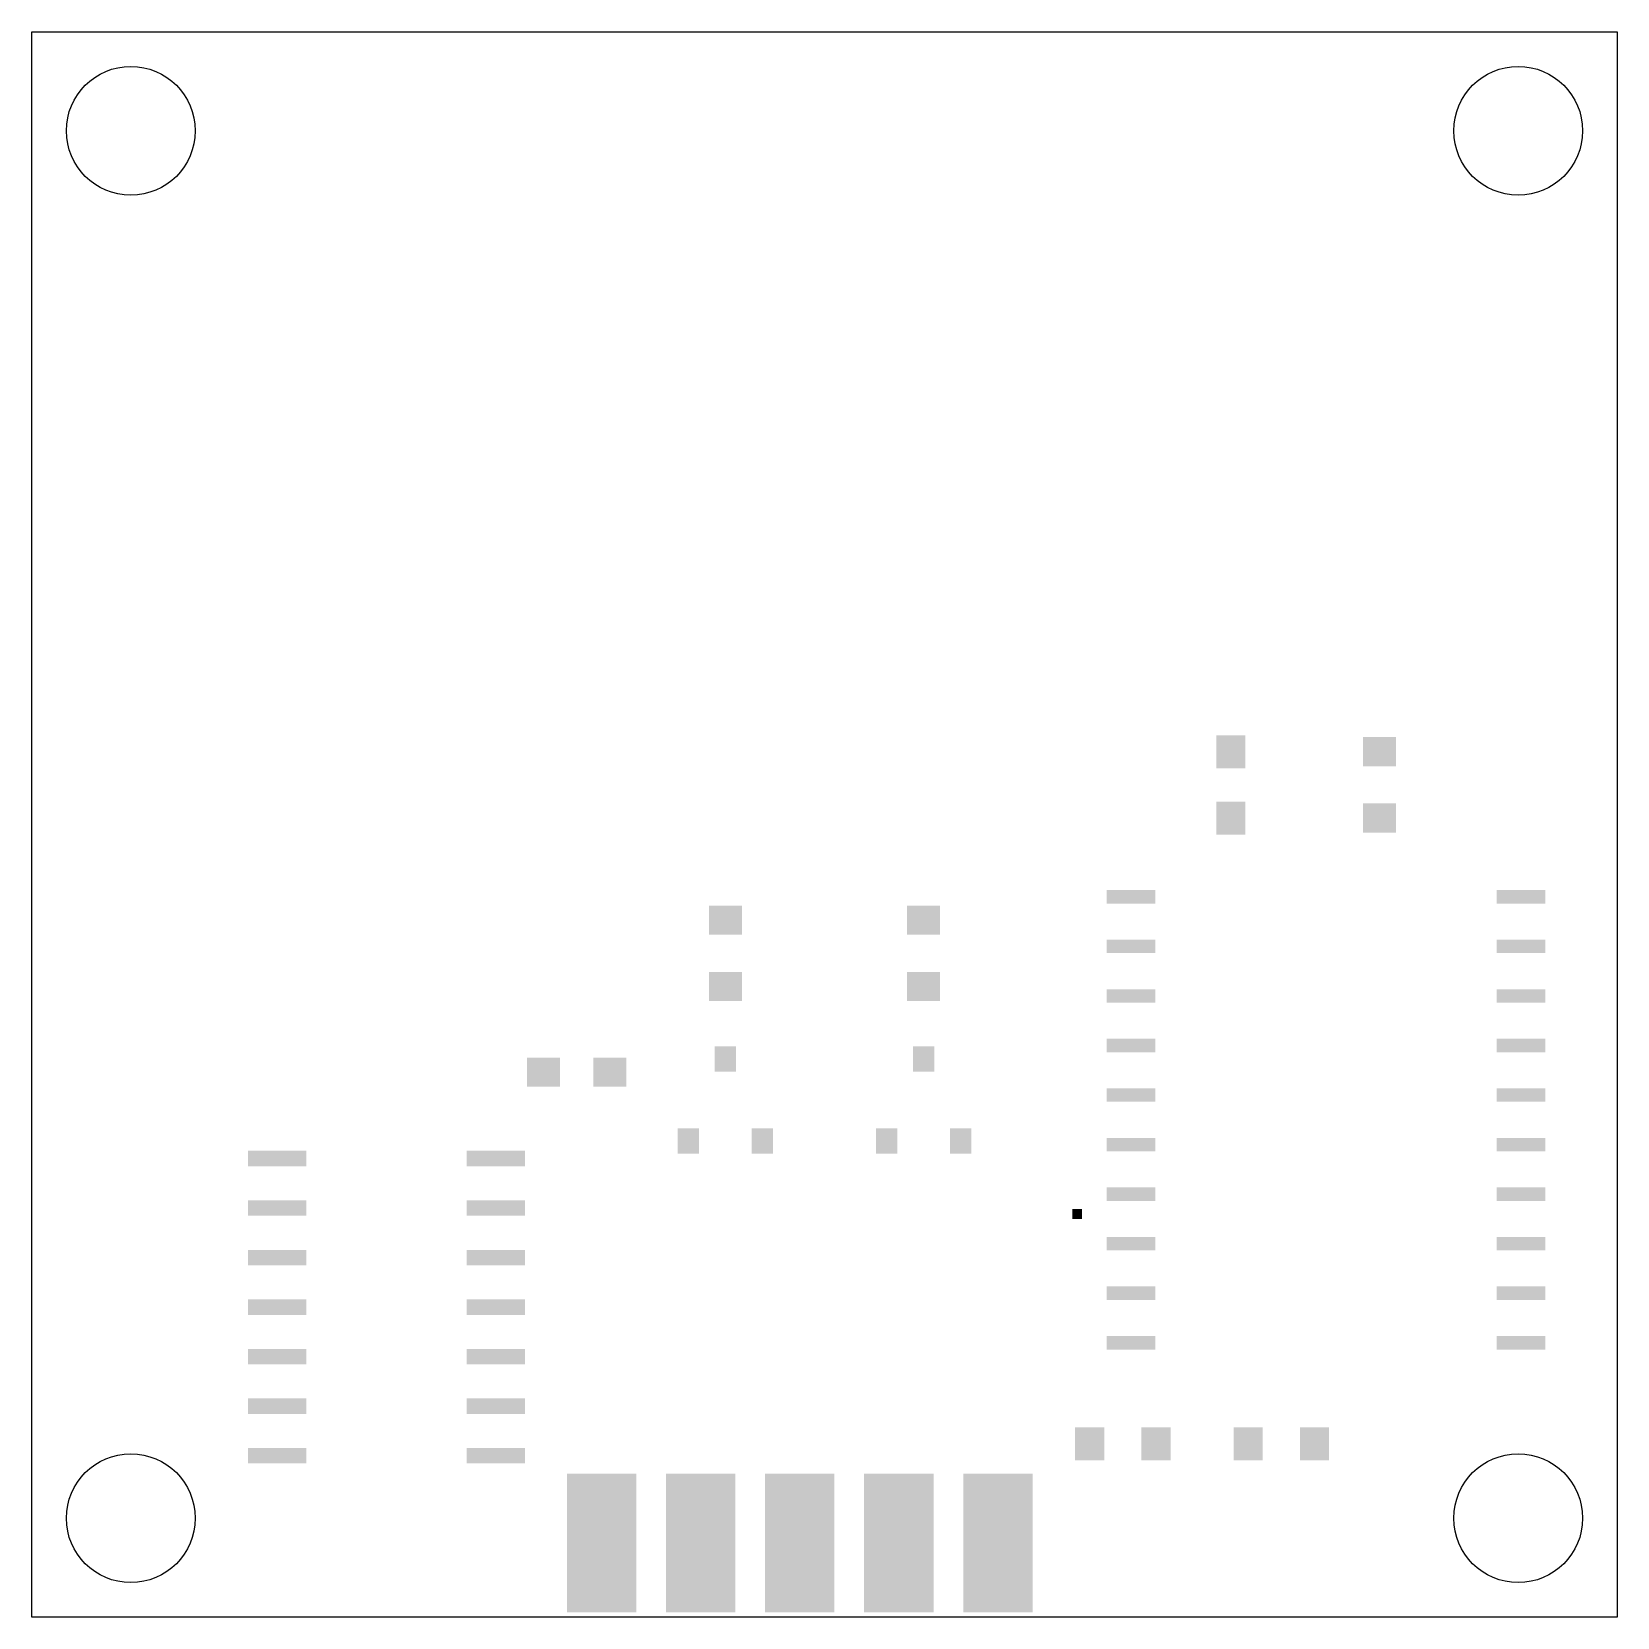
# Model space of a CAD drawing. Extents: x -0.14 to 1.46, y 0 to 1.6.
import ezdxf

# ---------------------------------------------------------------- set-up
doc = ezdxf.new("R2010")
doc.units = 0
doc.layers.add('20', color=178, linetype='CONTINUOUS')
doc.layers.add('31', color=251, linetype='CONTINUOUS')

# ---------------------------------------------------------------- blocks, each defined once
blk = doc.blocks.new('RECT')
blk.add_solid([(-0.5, -0.5), (0.5, -0.5), (-0.5, 0.5), (0.5, 0.5)])

msp = doc.modelspace()

# ---------------------------------------------------------------- linework, layer by layer
at = {"layer": '20'}
for p, q in [((-0.14, 0), (-0.14, 1.6)), ((-0.14, 1.6), (1.46, 1.6)), ((1.46, 1.6), (1.46, 0)), ((1.46, 0), (-0.14, 0))]:
    msp.add_line(p, q, dxfattribs=at)
for centre in [(-0.04, 1.5), (1.36, 1.5), (-0.04, 0.1), (1.36, 0.1)]:
    msp.add_circle(centre, 0.065, dxfattribs=at)

# ---------------------------------------------------------------- block references
at = {"layer": '31'}
for p, xscale, yscale, rotation in [((1.07, 0.873465), 0.033307, 0.02937, 90), ((1.22, 0.873465), 0.02937, 0.033307, 270), ((1.07, 0.806535), 0.033307, 0.02937, 90), ((1.22, 0.806535), 0.02937, 0.033307, 270), ((0.96915, 0.727), 0.013622, 0.049055, 90), ((1.36285, 0.727), 0.013622, 0.049055, 90), ((0.56, 0.703465), 0.02937, 0.033307, 90), ((0.76, 0.703465), 0.02937, 0.033307, 90), ((0.96915, 0.677), 0.013622, 0.049055, 90), ((1.36285, 0.677), 0.013622, 0.049055, 90), ((0.56, 0.636535), 0.02937, 0.033307, 90), ((0.76, 0.636535), 0.02937, 0.033307, 90), ((0.96915, 0.627), 0.013622, 0.049055, 90), ((1.36285, 0.627), 0.013622, 0.049055, 90), ((0.96915, 0.577), 0.013622, 0.049055, 90), ((1.36285, 0.577), 0.013622, 0.049055, 90), ((0.96915, 0.527), 0.013622, 0.049055, 90), ((1.36285, 0.527), 0.013622, 0.049055, 90), ((0.96915, 0.477), 0.013622, 0.049055, 90), ((1.36285, 0.477), 0.013622, 0.049055, 90), ((0.96915, 0.427), 0.013622, 0.049055, 90), ((1.36285, 0.427), 0.013622, 0.049055, 90), ((0.96915, 0.377), 0.013622, 0.049055, 90), ((1.36285, 0.377), 0.013622, 0.049055, 90), ((0.96915, 0.327), 0.013622, 0.049055, 90), ((1.36285, 0.327), 0.013622, 0.049055, 90), ((0.96915, 0.277), 0.013622, 0.049055, 90), ((1.36285, 0.277), 0.013622, 0.049055, 90), ((0.927535, 0.175), 0.02937, 0.033307, 180), ((0.994465, 0.175), 0.02937, 0.033307, 180), ((1.087535, 0.175), 0.02937, 0.033307, 180), ((1.154465, 0.175), 0.02937, 0.033307, 180), ((0.435, 0.075), 0.14, 0.07, 270), ((0.535, 0.075), 0.14, 0.07, 270), ((0.635, 0.075), 0.14, 0.07, 270), ((0.735, 0.075), 0.14, 0.07, 270), ((0.835, 0.075), 0.14, 0.07, 270)]:
    msp.add_blockref('RECT', p, dxfattribs=dict(at, xscale=xscale, yscale=yscale, rotation=rotation))
for p, xscale, yscale in [((0.56, 0.563307), 0.021496, 0.025433), ((0.76, 0.563307), 0.021496, 0.025433), ((0.376535, 0.55), 0.033307, 0.02937), ((0.443465, 0.55), 0.033307, 0.02937), ((0.522598, 0.48063), 0.021496, 0.025433), ((0.597402, 0.48063), 0.021496, 0.025433), ((0.722598, 0.48063), 0.021496, 0.025433), ((0.797402, 0.48063), 0.021496, 0.025433), ((0.107764, 0.463), 0.058898, 0.015591), ((0.328236, 0.463), 0.058898, 0.015591), ((0.107764, 0.413), 0.058898, 0.015591), ((0.328236, 0.413), 0.058898, 0.015591), ((0.915, 0.407), 0.01, 0.01), ((0.107764, 0.363), 0.058898, 0.015591), ((0.328236, 0.363), 0.058898, 0.015591), ((0.107764, 0.313), 0.058898, 0.015591), ((0.328236, 0.313), 0.058898, 0.015591), ((0.107764, 0.263), 0.058898, 0.015591), ((0.328236, 0.263), 0.058898, 0.015591), ((0.107764, 0.213), 0.058898, 0.015591), ((0.328236, 0.213), 0.058898, 0.015591), ((0.107764, 0.163), 0.058898, 0.015591), ((0.328236, 0.163), 0.058898, 0.015591)]:
    msp.add_blockref('RECT', p, dxfattribs=dict(at, xscale=xscale, yscale=yscale))

doc.saveas('drawing.dxf')
